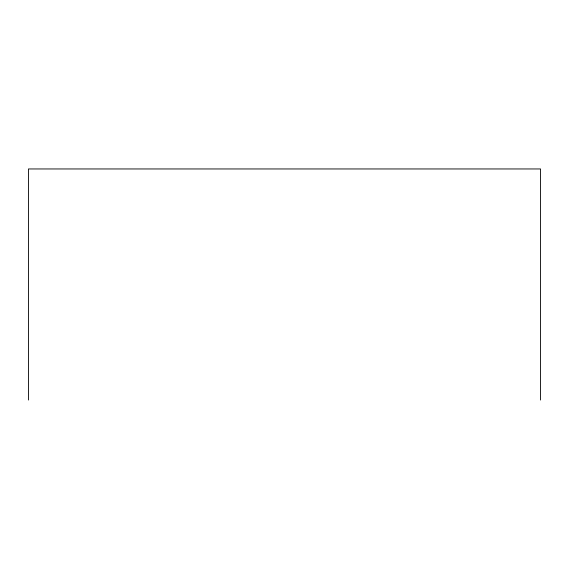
<?xml version="1.0" encoding="UTF-8"?>
<svg xmlns="http://www.w3.org/2000/svg" width="569" height="569" viewBox="0 0 569 569"><rect width="100%" height="100%" fill="white"/><g stroke="black" fill="none" stroke-linecap="round" stroke-linejoin="round"><path stroke-width="0.85" d="M540.55 400.043L540.55 168.957L28.45 168.957L28.45 400.043"/></g></svg>
